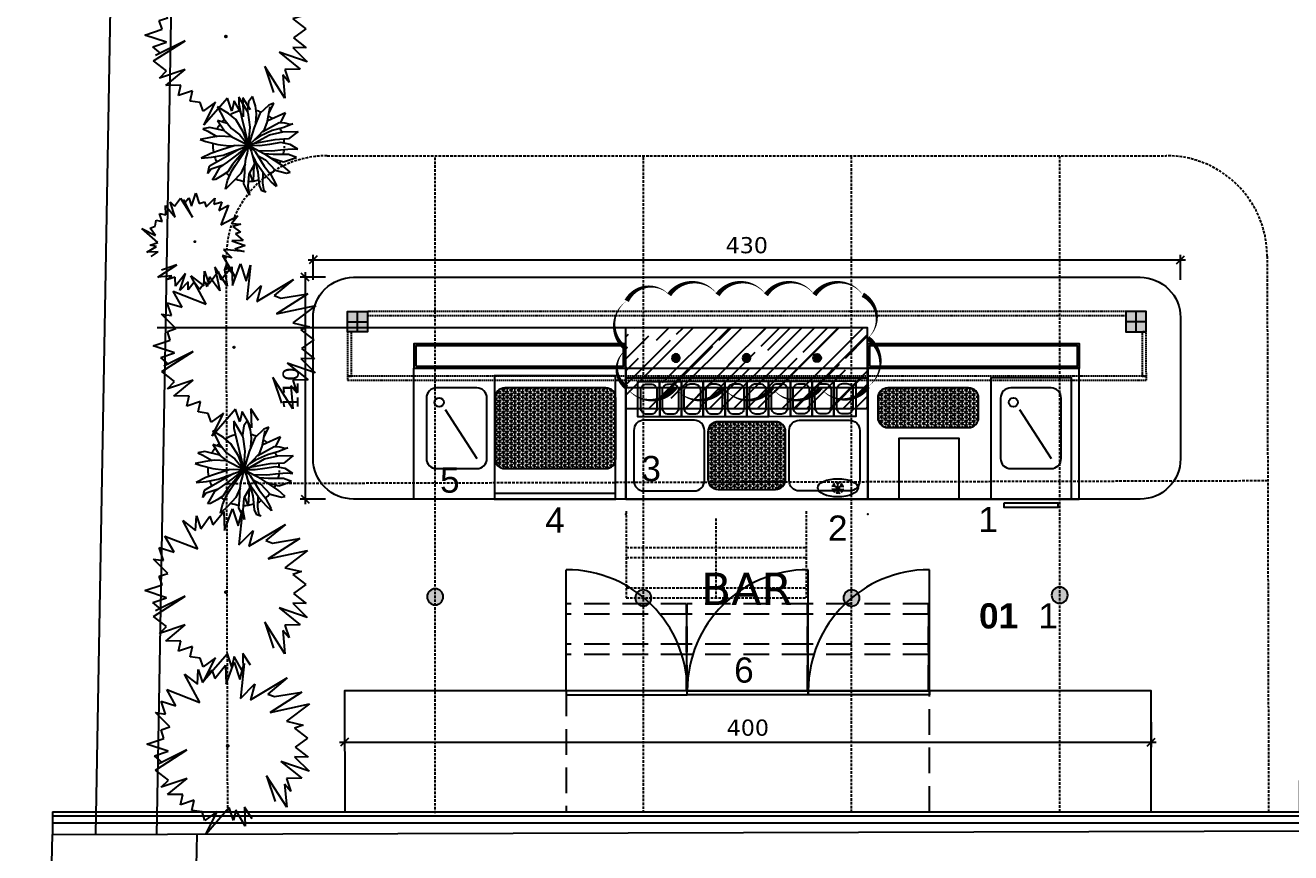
# Model space of a CAD drawing. Header units: millimetres. Extents: x 24870 to 27223, y 1839 to 3696.
# Drawn here: x 24870 to 25497, y 2634 to 3044 of the extents above; entities that cross this region are included whole.
import ezdxf
from ezdxf.enums import TextEntityAlignment as Align

# ---------------------------------------------------------------- set-up
doc = ezdxf.new("R2010")
doc.units = ezdxf.units.MM
doc.linetypes.add('HIDDEN', pattern=[9.525, 6.35, -3.175])
doc.linetypes.add('TRATTEGGIATA', pattern=[19.05, 12.7, -6.35])
for name, color, linetype in [('0-gnl-parapet', 252, 'Continuous'), ('0-gnl-revizyon', 20, 'Continuous'), ('0-gnl-tarama', 252, 'Continuous'), ('0-gnl-ust', 191, 'HIDDEN'), ('0-gnrl-measurement', 252, 'Continuous'), ('0-gnrl-note', 251, 'Continuous'), ('1-btr-ahsap', 33, 'Continuous'), ('1-btr-metal', 141, 'Continuous'), ('1-fin-tarama', 9, 'Continuous'), ('1-gnl-metal', 141, 'Continuous'), ('2-tef-aksesuar', 30, 'Continuous'), ('2-tef-elektrikli', 5, 'Continuous'), ('2-tef-sabit', 251, 'Continuous'), ('200-EquipBorder-2d', 9, 'Continuous'), ('200-EquipDoors-2d', 252, 'Continuous'), ('200-EquipID-2d', 7, 'Continuous'), ('200-EquipInternal-2d', 252, 'Continuous'), ('3-dvr-gazbeton', 5, 'Continuous'), ('6-light-armature', 50, 'Continuous')]:
    doc.layers.add(name, color=color, linetype=linetype)
doc.layers.add('200-InsPoint-3D', color=3, linetype='Continuous', plot=False)
doc.styles.add('Arial', font='arial.ttf')
doc.styles.add('ArialG', font='')
doc.styles.add('geoID', font='verdana.ttf')
doc.styles.add('ROMANS', font='micross.ttf')
doc.styles.get("Standard").update_dxf_attribs({"font": 'arial.ttf'})
doc.styles.get('ArialG').set_extended_font_data('Arial', bold=True)
doc.dimstyles.new('geoid-50', dxfattribs={"dimscale": 0.5, "dimtxt": 16, "dimasz": 8, "dimexe": 5, "dimexo": 5, "dimgap": 6, "dimtad": 1, "dimdsep": 46, "dimtxsty": 'geoID', "dimblk": 'OBLIQUE', "dimblk1": 'OBLIQUE', "dimblk2": 'OBLIQUE', "dimcen": -1, "dimdle": 5, "dimadec": 0, "dimazin": 0, "dimtfac": 1, "dimtofl": 0, "dimtmove": 2, "dimatfit": 3, "dimldrblk": 'DOT', "dimfxl": 20, "dimfxlon": 1, "dimtolj": 1, "dimtzin": 0, "dimarcsym": 0})

# ---------------------------------------------------------------- blocks, each defined once
blk = doc.blocks.new('D')
at = {"layer": '0-gnl-tarama'}
h = blk.add_hatch(color=256, dxfattribs=at)
h.dxf.hatch_style = 1
h.paths.add_polyline_path([(125062.2, 19455.8), (125082.2, 19455.8), (125082.2, 19435.8), (125062.2, 19435.8)])
at = {"layer": '1-btr-metal'}
blk.add_lwpolyline([(125062.2, 19455.8), (125062.2, 19455.8), (125062.2, 19455.8), (125082.2, 19455.8), (125082.2, 19435.8), (125062.2, 19435.8)], close=True, dxfattribs=at)
for points in [[(125072.2, 19455.8), (125072.2, 19435.8)], [(125062.2, 19445.8), (125082.2, 19445.8)]]:
    blk.add_lwpolyline(points, dxfattribs=at)
blk = doc.blocks.new('TREEI')
at = {"color": 63, "true_color": 0xafc95e}
for p, q in [((-0.0546, 0.1041), (-0.0943, 0.1173)), ((-0.0943, 0.1173), (-0.0803, 0.0948)), ((-0.0406, 0.1373), (-0.0511, 0.1417)), ((-0.0511, 0.1417), (-0.0458, 0.1135)), ((-0.0189, 0.1085), (-0.0406, 0.1373)), ((0.0003, 0.1098), (0.0056, 0.1442)), ((0.0056, 0.1442), (0.0085, 0.1517)), ((0.0085, 0.1517), (0.0132, 0.1298)), ((0.0132, 0.1298), (0.0155, 0.0941)), ((0.0488, 0.1173), (0.0266, 0.081)), ((0.036, 0.116), (0.0459, 0.1342)), ((0.0459, 0.1342), (0.0453, 0.1448)), ((0.0453, 0.1448), (0.0523, 0.1342)), ((0.0523, 0.1342), (0.0488, 0.1173)), ((0.0792, 0.0979), (0.0909, 0.1229)), ((0.0909, 0.1229), (0.0839, 0.0841)), ((-0.1001, 0.0879), (-0.113, 0.0998)), ((-0.113, 0.0998), (-0.1025, 0.0735)), ((-0.0774, 0.0735), (-0.1001, 0.0879)), ((-0.0803, 0.0948), (-0.0423, 0.0666)), ((-0.0308, 0.0709), (-0.0546, 0.1041)), ((-0.0458, 0.1135), (-0.026, 0.0572)), ((-0.0143, 0.0653), (-0.0189, 0.1085)), ((-0.0043, 0.0253), (0.0015, 0.0785)), ((0.0015, 0.0785), (0.0003, 0.1098)), ((0.0266, 0.081), (0.0112, 0.0443)), ((0.0155, 0.0941), (0.0144, 0.0603)), ((0.0154, 0.091), (0.036, 0.116)), ((0.0243, 0.0572), (0.0558, 0.0948)), ((0.0558, 0.0948), (0.0488, 0.0666)), ((0.0535, 0.0691), (0.0792, 0.0979)), ((0.0839, 0.0841), (0.0599, 0.0578)), ((-0.1463, 0.0566), (-0.1095, 0.0572)), ((-0.1083, 0.029), (-0.1463, 0.0566)), ((-0.1095, 0.0572), (-0.0744, 0.0334)), ((-0.1025, 0.0735), (-0.0832, 0.0516)), ((-0.0832, 0.0516), (-0.0528, 0.0353)), ((-0.0464, 0.0547), (-0.0774, 0.0735)), ((-0.0129, 0.0289), (-0.0464, 0.0547)), ((-0.0423, 0.0666), (-0.0224, 0.0484)), ((-0.026, 0.0572), (0.0009, -0.0007)), ((-0.0028, 0.0397), (-0.0143, 0.0653)), ((0.005, 0.0197), (0.0202, 0.0553)), ((0.0144, 0.0603), (0.008, 0.0266)), ((0.0202, 0.0553), (0.0535, 0.0691)), ((0.0506, 0.0459), (0.0325, 0.0259)), ((0.043, 0.0376), (0.0716, 0.0528)), ((0.0599, 0.0578), (0.0506, 0.0459)), ((0.0716, 0.0528), (0.1072, 0.0591)), ((0.1178, 0.0459), (0.0891, 0.0297)), ((0.1072, 0.0591), (0.1388, 0.0628)), ((0.1388, 0.0628), (0.1178, 0.0459)), ((-0.1209, 0.0024), (-0.1504, -0.0123)), ((-0.1399, 0.0234), (-0.1474, 0.0278)), ((-0.1474, 0.0278), (-0.1188, 0.0197)), ((-0.1299, 0.0103), (-0.1399, 0.0234)), ((-0.1171, -0.001), (-0.1299, 0.0103)), ((-0.1188, 0.0197), (-0.0849, 0.0065)), ((-0.0703, 0.0115), (-0.1083, 0.029)), ((-0.0849, 0.0065), (-0.0452, -0.0023)), ((-0.0744, 0.0334), (-0.0129, 0.0029)), ((-0.0195, 0.0046), (-0.0703, 0.0115)), ((-0.0528, 0.0353), (-0.0265, 0.0209)), ((-0.0265, 0.0209), (0.0009, -0.0007)), ((0.0009, -0.0007), (-0.0195, 0.0046)), ((0.0009, -0.0007), (-0.0043, 0.0253)), ((0.0009, -0.0007), (0.005, 0.0197)), ((0.0517, 0.0165), (0.0009, -0.0007)), ((0.0179, 0.0159), (0.0009, -0.0007)), ((0.0009, -0.0007), (0.0751, 0.0159)), ((0.0471, 0.0009), (0.0009, -0.0007)), ((0.0325, 0.0259), (0.0179, 0.0159)), ((0.0833, 0.0002), (0.0471, 0.0009)), ((0.0693, 0.0228), (0.0517, 0.0165)), ((0.0891, 0.0297), (0.0693, 0.0228)), ((0.0751, 0.0159), (0.1008, 0.0253)), ((0.1119, -0.0004), (0.0833, 0.0002)), ((0.1008, 0.0253), (0.1213, 0.024)), ((0.137, 0.0103), (0.1119, -0.0004)), ((0.1213, 0.024), (0.1452, 0.0203)), ((0.1528, 0.0165), (0.137, 0.0103)), ((0.1452, 0.0203), (0.1528, 0.0165)), ((-0.1504, -0.0123), (-0.0925, -0.026)), ((-0.0873, -0.0229), (-0.124, -0.0568)), ((-0.0598, -0.0091), (-0.1171, -0.001)), ((-0.0674, -0.011), (-0.0873, -0.0229)), ((-0.0855, -0.0586), (-0.0464, -0.0348)), ((-0.0341, -0.006), (-0.0674, -0.011)), ((-0.0464, -0.0348), (0.0009, -0.0007)), ((-0.0452, -0.0023), (-0.024, -0.0046)), ((0.0009, -0.0007), (-0.037, -0.0436)), ((-0.0353, -0.0842), (0.0009, -0.0007)), ((0.0009, -0.0007), (-0.0341, -0.006)), ((0.0009, -0.0007), (-0.0119, -0.0448)), ((0.0027, -0.0436), (0.0009, -0.0007)), ((0.0009, -0.0007), (0.0272, -0.0548)), ((0.0255, -0.021), (0.0009, -0.0007)), ((0.0815, -0.0248), (0.0009, -0.0007)), ((0.05, -0.0367), (0.0255, -0.021)), ((0.1032, -0.0191), (0.0315, -0.0098)), ((0.0333, -0.026), (0.0786, -0.0417)), ((0.0745, -0.0611), (0.05, -0.0367)), ((0.1137, -0.0411), (0.0815, -0.0248)), ((0.0997, -0.0001), (0.1364, -0.0129)), ((0.1347, -0.0235), (0.1032, -0.0191)), ((0.1528, -0.0085), (0.1347, -0.0235)), ((0.1364, -0.0129), (0.1528, -0.0085)), ((-0.1083, -0.0423), (-0.1399, -0.058)), ((-0.1399, -0.058), (-0.1235, -0.063)), ((-0.1235, -0.063), (-0.0855, -0.0586)), ((-0.0774, -0.0642), (-0.0902, -0.0855)), ((-0.0578, -0.0417), (-0.0774, -0.0642)), ((-0.037, -0.0436), (-0.0592, -0.0824)), ((-0.0119, -0.0448), (-0.016, -0.088)), ((0.0114, -0.0742), (0.0027, -0.0436)), ((0.0126, -0.1124), (0.0114, -0.0742)), ((0.033, -0.0811), (0.026, -0.0536)), ((0.0272, -0.0548), (0.0547, -0.078)), ((0.0979, -0.0899), (0.0745, -0.0611)), ((0.0786, -0.0417), (0.1078, -0.0517)), ((0.1078, -0.0517), (0.1411, -0.058)), ((0.1411, -0.058), (0.1137, -0.0411)), ((-0.0902, -0.0855), (-0.0996, -0.1137)), ((-0.0996, -0.1137), (-0.0803, -0.108)), ((-0.0803, -0.108), (-0.0604, -0.088)), ((-0.0592, -0.0824), (-0.0651, -0.1381)), ((-0.0522, -0.1212), (-0.0353, -0.0842)), ((-0.016, -0.088), (-0.009, -0.1168)), ((0.005, -0.1531), (0.0126, -0.1124)), ((0.0126, -0.0949), (0.0301, -0.1199)), ((0.0301, -0.1199), (0.0325, -0.0811)), ((0.0325, -0.0811), (0.0628, -0.1174)), ((0.0547, -0.078), (0.0792, -0.0911)), ((0.0745, -0.1118), (0.0617, -0.0817)), ((0.0821, -0.1274), (0.0745, -0.1118)), ((0.0792, -0.0911), (0.1084, -0.1062)), ((0.1084, -0.1062), (0.0979, -0.0899)), ((-0.0651, -0.1381), (-0.0522, -0.1212)), ((-0.009, -0.1168), (0.005, -0.1531)), ((0.0628, -0.1174), (0.0821, -0.1274))]:
    blk.add_line(p, q, dxfattribs=at)
for start, end in [(128.5172, 136.7777), (112.5698, 117.2676), (90.2669, 100.3176), (75.8744, 82.8333), (52.0008, 69.3621), (146.4111, 153.1838), (139.0957, 141.7689), (31.5426, 45.4516), (165.0446, 171.5762), (13.4218, 20.6016), (191.5019, 199.4338), (340.9505, 349.9228), (358.2776, 0.2322), (212.2939, 220.8052), (319.0773, 333.9888), (246.3853, 263.9953), (276.0879, 281.1845), (285.8654, 295.508), (305.7774, 308.9587)]:
    blk.add_arc((0.0009, -0.0007), 0.11, start, end, dxfattribs=at)
blk = doc.blocks.new('B2')
at = {"color": 63, "true_color": 0xafc95e}
for p, q in [((501776.2, 4057607.8), (501781.2, 4057623.8)), ((501781.2, 4057623.8), (501791.2, 4057597.8)), ((501791.2, 4057627.8), (501796.2, 4057617.8)), ((501791.2, 4057597.8), (501791.2, 4057627.8)), ((501796.2, 4057617.8), (501811.2, 4057627.8)), ((501811.2, 4057627.8), (501821.2, 4057587.8)), ((501821.2, 4057587.8), (501816.2, 4057623.8)), ((501816.2, 4057617.8), (501826.2, 4057623.8)), ((501826.2, 4057607.8), (501841.2, 4057627.8)), ((501826.2, 4057623.8), (501826.2, 4057607.8)), ((501841.2, 4057627.8), (501841.2, 4057607.8)), ((501766.2, 4057613.8), (501776.2, 4057607.8)), ((501766.2, 4057597.8), (501766.2, 4057613.8)), ((501841.2, 4057607.8), (501851.2, 4057607.8)), ((501851.2, 4057597.8), (501871.2, 4057607.8)), ((501851.2, 4057607.8), (501851.2, 4057597.8)), ((501871.2, 4057607.8), (501866.2, 4057597.8)), ((501726.2, 4057597.8), (501746.2, 4057577.8)), ((501746.2, 4057563.8), (501726.2, 4057597.8)), ((501741.2, 4057593.8), (501751.2, 4057593.8)), ((501746.2, 4057577.8), (501741.2, 4057593.8)), ((501751.2, 4057593.8), (501756.2, 4057603.8)), ((501756.2, 4057603.8), (501766.2, 4057597.8)), ((501866.2, 4057597.8), (501881.2, 4057597.8)), ((501881.2, 4057597.8), (501871.2, 4057583.8)), ((501891.2, 4057587.8), (501866.2, 4057557.8)), ((501871.2, 4057583.8), (501891.2, 4057587.8)), ((501721.2, 4057553.8), (501741.2, 4057557.8)), ((501741.2, 4057547.8), (501721.2, 4057553.8)), ((501731.2, 4057563.8), (501746.2, 4057563.8)), ((501741.2, 4057557.8), (501731.2, 4057563.8)), ((501866.2, 4057557.8), (501901.2, 4057563.8)), ((501901.2, 4057563.8), (501886.2, 4057553.8)), ((501886.2, 4057553.8), (501901.2, 4057547.8)), ((501726.2, 4057543.8), (501741.2, 4057547.8)), ((501886.2, 4057547.8), (501896.2, 4057533.8)), ((501901.2, 4057547.8), (501886.2, 4057547.8)), ((501876.2, 4057523.8), (501896.2, 4057507.8)), ((501896.2, 4057517.8), (501876.2, 4057523.8)), ((501886.2, 4057533.8), (501896.2, 4057517.8)), ((501896.2, 4057533.8), (501886.2, 4057533.8)), ((501726.2, 4057503.8), (501766.2, 4057513.8)), ((501766.2, 4057513.8), (501736.2, 4057513.8)), ((501856.2, 4057513.8), (501866.2, 4057493.8)), ((501891.2, 4057497.8), (501856.2, 4057513.8)), ((501751.2, 4057497.8), (501726.2, 4057503.8)), ((501741.2, 4057493.8), (501751.2, 4057497.8)), ((501851.2, 4057503.8), (501861.2, 4057457.8)), ((501866.2, 4057493.8), (501851.2, 4057503.8)), ((501876.2, 4057507.8), (501891.2, 4057497.8)), ((501896.2, 4057507.8), (501876.2, 4057507.8)), ((501756.2, 4057493.8), (501741.2, 4057493.8)), ((501751.2, 4057477.8), (501756.2, 4057493.8)), ((501776.2, 4057493.8), (501751.2, 4057477.8)), ((501756.2, 4057467.8), (501776.2, 4057493.8)), ((501831.2, 4057487.8), (501826.2, 4057443.8)), ((501841.2, 4057447.8), (501831.2, 4057487.8)), ((501851.2, 4057483.8), (501846.2, 4057477.8)), ((501861.2, 4057457.8), (501851.2, 4057483.8)), ((501776.2, 4057477.8), (501756.2, 4057467.8)), ((501771.2, 4057463.8), (501776.2, 4057477.8)), ((501786.2, 4057473.8), (501771.2, 4057463.8)), ((501791.2, 4057457.8), (501786.2, 4057473.8)), ((501806.2, 4057467.8), (501791.2, 4057457.8)), ((501816.2, 4057473.8), (501806.2, 4057457.8)), ((501806.2, 4057457.8), (501806.2, 4057467.8)), ((501826.2, 4057443.8), (501816.2, 4057473.8)), ((501846.2, 4057477.8), (501841.2, 4057447.8))]:
    blk.add_line(p, q, dxfattribs=at)
blk.add_circle((501811.2, 4057543.8), 1, dxfattribs=at)
blk = doc.blocks.new('_Oblique')
at = {"color": 0, "linetype": 'ByBlock', "lineweight": -2}
blk.add_line((-0.5, -0.5), (0.5, 0.5), dxfattribs=at)
blk = doc.blocks.new('*D32')
at = {"layer": '0-gnrl-measurement', "color": 0, "lineweight": -2, "transparency": 16777216}
for p, q in [((25012.5, 2917.68), (25012.5, 2930.18)), ((25442.5, 2917.68), (25442.5, 2930.18)), ((25010, 2927.68), (25445, 2927.68))]:
    blk.add_line(p, q, dxfattribs=at)
at = {"layer": 'Defpoints', "color": 0, "transparency": 16777216}
for p in [(25442.5, 2927.68), (25012.5, 2857.05), (25442.5, 2857.05)]:
    blk.add_point(p, dxfattribs=at)
at = {"layer": '0-gnrl-measurement', "color": 0, "lineweight": -2, "transparency": 16777216, "xscale": 4, "yscale": 4, "zscale": 4, "rotation": 180}
blk.add_blockref('_Oblique', (25012.5, 2927.68), dxfattribs=at)
at = {"layer": '0-gnrl-measurement', "color": 0, "lineweight": -2, "transparency": 16777216, "xscale": 4, "yscale": 4, "zscale": 4}
blk.add_blockref('_Oblique', (25442.5, 2927.68), dxfattribs=at)
at = {"layer": '0-gnrl-measurement', "color": 0, "transparency": 16777216, "insert": (25227.5, 2934.84), "char_height": 8, "attachment_point": 5, "style": 'geoID'}
blk.add_mtext('\\A1;430', dxfattribs=at)
blk = doc.blocks.new('_Dot')
at = {"color": 0, "linetype": 'ByBlock', "lineweight": -2}
blk.add_line((-0.5, 0), (-1, 0), dxfattribs=at)
at = {"color": 0, "linetype": 'ByBlock', "const_width": 0.5}
blk.add_lwpolyline([(-0.25, 0, 1), (0.25, 0, 1)], format="xyb", close=True, dxfattribs=at)
blk = doc.blocks.new('*D33')
at = {"layer": '0-gnrl-measurement', "color": 0, "lineweight": -2, "transparency": 16777216}
for p, q in [((25018.58, 2918.99), (25006.08, 2918.99)), ((25008.58, 2921.49), (25008.58, 2806.49)), ((25018.58, 2808.99), (25006.08, 2808.99))]:
    blk.add_line(p, q, dxfattribs=at)
at = {"layer": 'Defpoints', "color": 0, "transparency": 16777216}
for p in [(25227.5, 2918.99), (25008.58, 2808.99), (25227.5, 2808.99)]:
    blk.add_point(p, dxfattribs=at)
at = {"layer": '0-gnrl-measurement', "color": 0, "lineweight": -2, "transparency": 16777216, "xscale": 4, "yscale": 4, "zscale": 4}
for p, rotation in [((25008.58, 2918.99), 90), ((25008.58, 2808.99), 270)]:
    blk.add_blockref('_Oblique', p, dxfattribs=dict(at, rotation=rotation))
at = {"layer": '0-gnrl-measurement', "color": 0, "transparency": 16777216, "insert": (25001.41, 2863.99), "char_height": 8, "attachment_point": 5, "rotation": 90, "style": 'geoID'}
blk.add_mtext('\\A1;110', dxfattribs=at)
blk = doc.blocks.new('NUC1DP')
at = {"layer": '200-EquipBorder-2d'}
blk.add_lwpolyline([(600, 0), (600, 0), (0, 0), (0, 0), (0, 0), (0, -612), (600, -612), (600, 0)], close=True, dxfattribs=at)
at = {"layer": '200-EquipInternal-2d'}
blk.add_line((0, -582), (600, -582), dxfattribs=at)
at = {"layer": '200-InsPoint-3D'}
for p in [(0, 0), (600, 0), (0, -612), (600, -612)]:
    blk.add_point(p, dxfattribs=at)
blk.add_attdef('DISTANG', (0, 0), '', height=1, dxfattribs=at)
blk = doc.blocks.new('MSC-EQUIP-MARKER')
at = {"style": 'Arial'}
blk.add_attdef('POS', text='', height=2.5, dxfattribs=at).set_placement((0, 0, -1), align=Align.MIDDLE)
at = {"style": 'ROMANS', "flags": 1}
blk.add_attdef('ZONA', text='', height=2.5, dxfattribs=at).set_placement((0, -4.91, -2), align=Align.CENTER)
at = {"color": 250, "style": 'ROMANS', "flags": 1}
for tag, p in [('EQUIPMENTDATA', (0.19, -7.88)), ('SHORTDESCR', (0.19, -10.31)), ('LONGDESCR', (-0.12, -12.72)), ('EQUIPMENTCONN', (0.19, -15.17)), ('EQUIPMENTFEATURES', (0.19, -17.6)), ('EQUIPMENTCHILDS', (0.19, -20.03))]:
    blk.add_attdef(tag, text='', height=1.5, dxfattribs=at).set_placement(p, align=Align.CENTER)
blk = doc.blocks.new('A$C39990DED')
h = blk.add_hatch()
h.set_pattern_fill('HEX', color=256, scale=0.2)
h.set_pattern_definition([(0, (-23253.5641, -5178.7632), (0, 1.099852263), [0.635, -1.27]), (120, (-23253.5641, -5178.7632), (-0.9525, -0.54992613), [0.635, -1.27]), (60, (-23252.9291, -5178.7632), (-0.9525, 0.54992613), [0.635, -1.27])])
h.paths.add_polyline_path([(40.76, 33.38), (40.76, 9.84, 0.414214), (45.76, 4.84), (74.23, 4.84, 0.414214), (79.23, 9.84), (79.23, 33.38, 0.414214), (74.23, 38.38), (45.76, 38.38, 0.414214)])
for points in [[(0, 0), (120, 0), (120, 60), (0, 60)], [(16.8, 58.36), (16.84, 40.76), (6.04, 40.74), (6, 58.34)], [(27.6, 58.39), (27.64, 40.79), (16.84, 40.76), (16.8, 58.36)], [(38.4, 58.41), (38.44, 40.81), (27.64, 40.79), (27.6, 58.39)], [(49.2, 58.43), (49.24, 40.83), (38.44, 40.81), (38.4, 58.41)], [(60, 58.45), (60.04, 40.85), (49.24, 40.83), (49.2, 58.43)], [(70.8, 58.48), (70.84, 40.88), (60.04, 40.85), (60, 58.45)], [(81.6, 58.5), (81.64, 40.9), (70.84, 40.88), (70.8, 58.48)], [(92.4, 58.52), (92.44, 40.92), (81.64, 40.9), (81.6, 58.5)], [(103.2, 58.54), (103.24, 40.94), (92.44, 40.92), (92.4, 58.52)], [(114, 58.57), (114.04, 40.97), (103.24, 40.94), (103.2, 58.54)]]:
    blk.add_lwpolyline(points, close=True)
for points in [[(15.41, 54.06), (15.43, 45.06, -0.414214), (12.43, 42.05), (10.43, 42.05, -0.414214), (7.43, 45.04), (7.41, 54.04, -0.414214), (10.4, 57.05), (12.4, 57.05, -0.414214)], [(26.21, 54.08), (26.23, 45.08, -0.414214), (23.23, 42.08), (21.23, 42.07, -0.414214), (18.23, 45.07), (18.21, 54.07, -0.414214), (21.2, 57.07), (23.2, 57.08, -0.414214)], [(37.01, 54.11), (37.03, 45.11, -0.414214), (34.03, 42.1), (32.03, 42.09, -0.414214), (29.03, 45.09), (29.01, 54.09, -0.414214), (32, 57.09), (34, 57.1, -0.414214)], [(47.81, 54.13), (47.83, 45.13, -0.414214), (44.83, 42.12), (42.83, 42.12, -0.414214), (39.83, 45.11), (39.81, 54.11, -0.414214), (42.8, 57.12), (44.8, 57.12, -0.414214)], [(58.61, 54.15), (58.63, 45.15, -0.414214), (55.63, 42.14), (53.63, 42.14, -0.414214), (50.63, 45.13), (50.61, 54.13, -0.414214), (53.6, 57.14), (55.6, 57.14, -0.414214)], [(69.41, 54.17), (69.43, 45.17, -0.414214), (66.43, 42.17), (64.43, 42.16, -0.414214), (61.43, 45.16), (61.41, 54.16, -0.414214), (64.4, 57.16), (66.4, 57.17, -0.414214)], [(80.21, 54.2), (80.23, 45.2, -0.414214), (77.23, 42.19), (75.23, 42.19, -0.414214), (72.23, 45.18), (72.21, 54.18, -0.414214), (75.2, 57.19), (77.2, 57.19, -0.414214)], [(91.01, 54.22), (91.03, 45.22, -0.414214), (88.03, 42.21), (86.03, 42.21, -0.414214), (83.03, 45.2), (83.01, 54.2, -0.414214), (86, 57.21), (88, 57.21, -0.414214)], [(101.81, 54.24), (101.83, 45.24, -0.414214), (98.83, 42.24), (96.83, 42.23, -0.414214), (93.83, 45.22), (93.81, 54.22, -0.414214), (96.8, 57.23), (98.8, 57.24, -0.414214)], [(112.61, 54.26), (112.63, 45.26, -0.414214), (109.63, 42.26), (107.63, 42.25, -0.414214), (104.63, 45.25), (104.61, 54.25, -0.414214), (107.6, 57.25), (109.6, 57.26, -0.414214)], [(9, 4.08), (34, 4.08, 0.414214), (39, 9.08), (39, 34.08, 0.414214), (34, 39.08), (9, 39.08, 0.414214), (4, 34.08), (4, 9.08, 0.414214)], [(40.76, 33.38), (40.76, 9.84, 0.414214), (45.76, 4.84), (74.23, 4.84, 0.414214), (79.23, 9.84), (79.23, 33.38, 0.414214), (74.23, 38.38), (45.76, 38.38, 0.414214)], [(111, 4.08), (86, 4.08, -0.414214), (81, 9.08), (81, 34.08, -0.414214), (86, 39.08), (111, 39.08, -0.414214), (116, 34.08), (116, 9.08, -0.414214)]]:
    blk.add_lwpolyline(points, format="xyb", close=True)
blk = doc.blocks.new('E7BAPL00RH')
at = {"layer": '200-EquipDoors-2d', "linetype": 'TRATTEGGIATA', "extrusion": (-1, 0, 0)}
blk.add_line((2, -715), (2, -1145), dxfattribs=at)
at = {"layer": '200-EquipDoors-2d', "linetype": 'TRATTEGGIATA'}
for p, q in [((448, -1145), (448, -751.6)), ((2, -895), (894, -895)), ((2, -945), (894, -945)), ((2, -1095), (894, -1095)), ((2, -1145), (894, -1145))]:
    blk.add_line(p, q, dxfattribs=at)
at = {"layer": '200-EquipDoors-2d', "linetype": 'TRATTEGGIATA', "extrusion": (1, 0, 0)}
blk.add_line((894, -715), (894, -1145), dxfattribs=at)
at = {"layer": '200-EquipInternal-2d'}
for p, q in [((1036.4, -590.3), (1022.2, -593.1)), ((1036.4, -607.8), (1022.2, -605)), ((1025.6, -614), (1077.6, -584)), ((1025.6, -584), (1077.6, -614)), ((1036.4, -590.3), (1031.7, -576.5)), ((1036.4, -607.8), (1031.7, -621.5)), ((1051.6, -581.5), (1042, -570.6)), ((1051.6, -616.5), (1042, -627.5)), ((1051.6, -629), (1051.6, -569)), ((1051.6, -581.5), (1061.1, -570.6)), ((1051.6, -616.5), (1061.1, -627.5)), ((1066.7, -590.3), (1071.4, -576.5)), ((1066.7, -590.3), (1081, -593.1)), ((1066.7, -607.8), (1081, -605)), ((1066.7, -607.8), (1071.4, -621.5))]:
    blk.add_line(p, q, dxfattribs=at)
blk.add_lwpolyline([(0, -102), (1200, -102), (1200, -655), (0, -655)], close=True, dxfattribs=at)
blk.add_ellipse((1051.6, -599), major_axis=(-100, 0), ratio=0.45, dxfattribs=at)
at = {"layer": '200-InsPoint-3D'}
for p in [(0, 0), (1200, 0), (0, -730), (1200, -730)]:
    blk.add_point(p, dxfattribs=at)
blk = doc.blocks.new('zone_id')
at = {"layer": '200-EquipID-2d', "color": 2, "style": 'ArialG'}
blk.add_attdef('ZONA', text='', height=2.5, dxfattribs=at).set_placement((0, 0), align=Align.RIGHT)
at = {"layer": '200-EquipID-2d', "color": 2, "style": 'Arial', "flags": 1}
blk.add_attdef('DESCRIZIONE', (1.95, 0), '', height=2.5, dxfattribs=at)
blk = doc.blocks.new('bar3')
h = blk.add_hatch()
h.set_pattern_fill('HEX', color=256, scale=0.2)
h.set_pattern_definition([(0, (-25244.5258, -499.7736), (0, 1.099852263), [0.635, -1.27]), (120, (-25244.5258, -499.7736), (-0.9525, -0.54992613), [0.635, -1.27]), (60, (-25243.8908, -499.7736), (-0.9525, 0.54992613), [0.635, -1.27])])
h.paths.add_polyline_path([(-1974.19, 4719.55, 0.414214), (-1979.19, 4714.55), (-1979.19, 4684.55, 0.414214), (-1974.19, 4679.55), (-1924.19, 4679.55, 0.414214), (-1919.19, 4684.55), (-1919.19, 4714.55, 0.414214), (-1924.19, 4719.55)])
h = blk.add_hatch()
h.set_pattern_fill('HEX', color=256, scale=0.2)
h.set_pattern_definition([(0, (-25064.6709, -497.5975), (0, 1.099852263), [0.635, -1.27]), (120, (-25064.6709, -497.5975), (-0.9525, -0.54992613), [0.635, -1.27]), (60, (-25064.0359, -497.5975), (-0.9525, 0.54992613), [0.635, -1.27])])
h.paths.add_polyline_path([(-1744.33, 4699.92, 0.414214), (-1739.33, 4704.92), (-1739.33, 4714.55, 0.414214), (-1744.33, 4719.55), (-1784.33, 4719.55, 0.414214), (-1789.33, 4714.55), (-1789.33, 4704.92, 0.414214), (-1784.33, 4699.92)])
at = {"layer": '1-fin-tarama'}
h = blk.add_hatch(dxfattribs=at)
h.set_pattern_fill('AR-RROOF', color=256, scale=0.5, angle=45, style=0)
h.paths.add_polyline_path([(-1794.4, 4709.44), (-1794.4, 4749.44), (-1914.4, 4749.44), (-1914.4, 4709.44)])
for p, q in [((-2019.34, 4664.44), (-2019.34, 4729.44)), ((-2019.34, 4729.44), (-1689.46, 4729.44)), ((-1689.46, 4664.44), (-1689.46, 4729.44)), ((-2003.8, 4708.85), (-1988.1, 4684.55)), ((-1719.13, 4708.85), (-1703.43, 4684.55)), ((-1943.77, 4569.44), (-1943.77, 4629.44)), ((-1823.77, 4569.44), (-1823.77, 4629.44)), ((-1763.77, 4569.44), (-1763.77, 4629.44))]:
    blk.add_line(p, q)
for points in [[(-2019.4, 4729.44), (-1914.4, 4729.44), (-1914.4, 4741.44), (-2019.4, 4741.44)], [(-2018.4, 4730.44), (-1915.4, 4730.44), (-1915.4, 4740.44), (-2018.4, 4740.44)], [(-1794.4, 4729.44), (-1689.4, 4729.44), (-1689.4, 4741.44), (-1794.4, 4741.44)], [(-1793.4, 4730.44), (-1690.4, 4730.44), (-1690.4, 4740.44), (-1793.4, 4740.44)], [(-2019.34, 4729.44), (-1914.28, 4729.44), (-1914.28, 4664.44), (-2019.34, 4664.44)], [(-1794.28, 4664.44), (-1689.46, 4664.44), (-1689.46, 4729.44), (-1794.28, 4729.44)], [(-1733.35, 4664.51), (-1693.35, 4664.51), (-1693.35, 4724.51), (-1733.35, 4724.51)], [(-1778.92, 4664.44), (-1748.92, 4664.44), (-1748.92, 4694.44), (-1778.92, 4694.44)], [(-1726.6, 4662.51), (-1700.09, 4662.51), (-1700.09, 4660.33), (-1726.6, 4660.33)], [(-1943.77, 4567.44), (-1883.77, 4567.44), (-1883.77, 4569.44), (-1943.77, 4569.44)], [(-1823.77, 4567.44), (-1883.77, 4567.44), (-1883.77, 4569.44), (-1823.77, 4569.44)], [(-1763.77, 4567.44), (-1823.77, 4567.44), (-1823.77, 4569.44), (-1763.77, 4569.44)]]:
    blk.add_lwpolyline(points, close=True)
for points in [[(-2008.1, 4679.55), (-1988.1, 4679.55, 0.414214), (-1983.1, 4684.55), (-1983.1, 4714.55, 0.414214), (-1988.1, 4719.55), (-2008.1, 4719.55, 0.414214), (-2013.1, 4714.55), (-2013.1, 4684.55, 0.414214)], [(-1979.19, 4714.55), (-1979.19, 4684.55, 0.414214), (-1974.19, 4679.55), (-1924.19, 4679.55, 0.414214), (-1919.19, 4684.55), (-1919.19, 4714.55, 0.414214), (-1924.19, 4719.55), (-1974.19, 4719.55, 0.414214)], [(-1789.33, 4714.55), (-1789.33, 4704.92, 0.414214), (-1784.33, 4699.92), (-1744.33, 4699.92, 0.414214), (-1739.33, 4704.92), (-1739.33, 4714.55, 0.414214), (-1744.33, 4719.55), (-1784.33, 4719.55, 0.414214)], [(-1723.43, 4679.55), (-1703.43, 4679.55, 0.414214), (-1698.43, 4684.55), (-1698.43, 4714.55, 0.414214), (-1703.43, 4719.55), (-1723.43, 4719.55, 0.414214), (-1728.43, 4714.55), (-1728.43, 4684.55, 0.414214)]]:
    blk.add_lwpolyline(points, format="xyb", close=True)
for centre in [(-2006.8, 4712.41), (-1722.13, 4712.41)]:
    blk.add_circle(centre, 2.29)
for centre, start, end in [((-1943.77, 4569.44), 0, 90), ((-1823.77, 4569.44), 90, 180), ((-1763.77, 4569.44), 90, 180)]:
    blk.add_arc(centre, 60, start, end)
at = {"layer": '2-tef-sabit', "color": 1}
blk.add_lwpolyline([(-1914.4, 4709.44), (-1794.4, 4709.44), (-1794.4, 4749.44), (-1914.4, 4749.44)], close=True, dxfattribs=at)
blk.add_lwpolyline([(-1914.4, 4709.44), (-1794.4, 4709.44), (-1794.4, 4749.44), (-1914.4, 4749.44)], close=True, dxfattribs=at)
at = {"layer": '200-EquipDoors-2d', "linetype": 'TRATTEGGIATA', "extrusion": (-1, 1.22465e-16, 0)}
for p, q in [((-1943.77, 4569.44), (-1943.77, 4612.44)), ((-1883.77, 4569.44), (-1883.77, 4612.44)), ((-1823.77, 4569.44), (-1823.77, 4612.44))]:
    blk.add_line(p, q, dxfattribs=at)
at = {"layer": '200-EquipDoors-2d', "linetype": 'TRATTEGGIATA'}
for p, q in [((-1884.17, 4612.44), (-1943.77, 4612.44)), ((-1884.17, 4612.44), (-1884.17, 4573.1)), ((-1824.17, 4612.44), (-1883.77, 4612.44)), ((-1824.17, 4612.44), (-1824.17, 4573.1)), ((-1764.17, 4612.44), (-1823.77, 4612.44)), ((-1764.17, 4612.44), (-1764.17, 4573.1)), ((-1884.17, 4607.44), (-1943.77, 4607.44)), ((-1824.17, 4607.44), (-1883.77, 4607.44)), ((-1764.17, 4607.44), (-1823.77, 4607.44)), ((-1884.17, 4592.44), (-1943.77, 4592.44)), ((-1824.17, 4592.44), (-1883.77, 4592.44)), ((-1764.17, 4592.44), (-1823.77, 4592.44)), ((-1884.17, 4587.44), (-1943.77, 4587.44)), ((-1824.17, 4587.44), (-1883.77, 4587.44)), ((-1764.17, 4587.44), (-1823.77, 4587.44))]:
    blk.add_line(p, q, dxfattribs=at)
at = {"layer": '200-EquipDoors-2d', "linetype": 'TRATTEGGIATA', "extrusion": (1, -1.22465e-16, 0)}
for p, q in [((-1884.17, 4569.44), (-1884.17, 4612.44)), ((-1824.17, 4569.44), (-1824.17, 4612.44)), ((-1764.17, 4569.44), (-1764.17, 4612.44))]:
    blk.add_line(p, q, dxfattribs=at)
at = {"layer": '200-EquipDoors-2d', "linetype": 'TRATTEGGIATA'}
blk.add_lwpolyline([(-1943.77, 4509.44), (-1763.77, 4509.44), (-1763.77, 4569.44), (-1943.77, 4569.44)], close=True, dxfattribs=at)
at = {"layer": '200-InsPoint-3D'}
for p in [(-1883.97, 4570.94), (-1823.97, 4570.94), (-1763.97, 4570.94)]:
    blk.add_point(p, dxfattribs=at)
at = {"xscale": 0.1, "yscale": 0.1, "zscale": 0.1}
blk.add_blockref('NUC1DP', (-1979.34, 4725.64), dxfattribs=at).add_auto_attribs({'DISTANG': '852.9436456403798^I5.067100895366714'})
blk.add_blockref('E7BAPL00RH', (-1914.28, 4729.94), dxfattribs=at)
blk.add_blockref('A$C39990DED', (-1914.28, 4664.44))
at = {"layer": '200-EquipID-2d'}
ref = blk.add_blockref('MSC-EQUIP-MARKER', (-2001.5, 4673.8), dxfattribs=dict(at, xscale=5, yscale=5, zscale=5))
ref.add_attrib('POS', '5', dxfattribs={"layer": '0', "color": 7, "height": 12.5, "style": 'Arial'}).set_placement((-2001.5, 4673.8, -5), align=Align.MIDDLE)
ref = blk.add_blockref('MSC-EQUIP-MARKER', (-1901.69, 4679.59), dxfattribs=dict(at, xscale=5, yscale=5, zscale=5))
ref.add_attrib('POS', '3', dxfattribs={"layer": '0', "color": 7, "height": 12.5, "style": 'Arial'}).set_placement((-1901.69, 4679.59, -5), align=Align.MIDDLE)
ref = blk.add_blockref('MSC-EQUIP-MARKER', (-1949.34, 4654.09), dxfattribs=dict(at, xscale=5, yscale=5, zscale=5))
ref.add_attrib('POS', '4', dxfattribs={"layer": '0', "color": 7, "height": 12.5, "style": 'Arial'}).set_placement((-1949.34, 4654.09, -5), align=Align.MIDDLE)
ref = blk.add_blockref('MSC-EQUIP-MARKER', (-1809.19, 4650.15), dxfattribs=dict(at, xscale=5, yscale=5, zscale=5))
ref.add_attrib('POS', '2', dxfattribs={"layer": '0', "color": 7, "height": 12.5, "style": 'Arial'}).set_placement((-1809.19, 4650.15, -5), align=Align.MIDDLE)
ref = blk.add_blockref('MSC-EQUIP-MARKER', (-1734.58, 4654.31), dxfattribs=dict(at, xscale=5, yscale=5, zscale=5))
ref.add_attrib('POS', '1', dxfattribs={"layer": '0', "color": 7, "height": 12.5, "style": 'Arial'}).set_placement((-1734.58, 4654.31, -5), align=Align.MIDDLE)
at = {"layer": '200-EquipID-2d', "xscale": 5, "yscale": 5, "zscale": 5}
blk.add_blockref('zone_id', (-1719.72, 4600.28), dxfattribs=at).add_auto_attribs({'ZONA': '01'})
at = {"layer": '200-EquipID-2d'}
ref = blk.add_blockref('MSC-EQUIP-MARKER', (-1855.69, 4579.68), dxfattribs=dict(at, xscale=5, yscale=5, zscale=5))
ref.add_attrib('POS', '6', dxfattribs={"layer": '0', "color": 7, "height": 12.5, "style": 'Arial'}).set_placement((-1855.69, 4579.68, -5), align=Align.MIDDLE)
at = {"layer": '200-EquipID-2d', "color": 51, "insert": (-1709.72, 4612.78), "char_height": 12.5, "attachment_point": 1, "style": 'ROMANS'}
blk.add_mtext_dynamic_manual_height_columns('1', width=12.5, gutter_width=62.5, heights=[0], dxfattribs=at)
blk = doc.blocks.new('SPOT')
h = blk.add_hatch(color=256)
h.dxf.hatch_style = 1
edge = h.paths.add_edge_path()
edge.add_arc((663, 1613.33), 2, 0, 360)
blk.add_circle((663, 1613.33), 2)
blk = doc.blocks.new('*D34')
at = {"layer": '0-gnrl-measurement', "color": 0, "lineweight": -2, "transparency": 16777216}
for p, q in [((25028.03, 2698.44), (25028.03, 2685.94)), ((25428.03, 2698.44), (25428.03, 2685.94)), ((25025.53, 2688.44), (25430.53, 2688.44))]:
    blk.add_line(p, q, dxfattribs=at)
at = {"layer": 'Defpoints', "color": 0, "transparency": 16777216}
for p in [(25028.03, 2713.99), (25428.03, 2713.99), (25428.03, 2688.44)]:
    blk.add_point(p, dxfattribs=at)
at = {"layer": '0-gnrl-measurement', "color": 0, "lineweight": -2, "transparency": 16777216, "xscale": 4, "yscale": 4, "zscale": 4, "rotation": 180}
blk.add_blockref('_Oblique', (25028.03, 2688.44), dxfattribs=at)
at = {"layer": '0-gnrl-measurement', "color": 0, "lineweight": -2, "transparency": 16777216, "xscale": 4, "yscale": 4, "zscale": 4}
blk.add_blockref('_Oblique', (25428.03, 2688.44), dxfattribs=at)
at = {"layer": '0-gnrl-measurement', "color": 0, "transparency": 16777216, "insert": (25228.03, 2695.6), "char_height": 8, "attachment_point": 5, "style": 'geoID'}
blk.add_mtext('\\A1;400', dxfattribs=at)

msp = doc.modelspace()

# ---------------------------------------------------------------- linework, layer by layer
at = {"layer": '0-gnl-parapet'}
for points in [[(24904.831, 2642.853), (24918.613, 3424.382), (26380.507, 3424.382), (26382.242, 3392.315), (27188.702, 3408.273)], [(27177.853, 2698.416), (27159.517, 3377.69), (26353.853, 3361.748), (26352.087, 3394.382), (24948.089, 3394.382), (24934.826, 2642.324)], [(24869.812, 2056.165), (24883.25, 2642.6)]]:
    msp.add_lwpolyline(points, dxfattribs=at)
at = {"layer": '0-gnl-revizyon'}
msp.add_lwpolyline([(25167.997, 2864.286, 0, 2.4, 0.5205671), (25191.997, 2864.286, 0, 2.4, 0.5205671), (25215.997, 2864.286, 0, 2.4, 0.5205671), (25239.997, 2864.286, 0, 2.4, 0.5205671), (25263.997, 2864.286, 0, 2.4, 0.5205671), (25287.497, 2864.786, 0, 2.4, 0.5205671), (25287.497, 2888.786, 0, 2.4, 0.5205671), (25285.007, 2910.297, 0, 2.4, 0.5205671), (25261.007, 2910.297, 0, 2.4, 0.5205671), (25237.007, 2910.297, 0, 2.4, 0.5205671), (25213.007, 2910.297, 0, 2.4, 0.5205671), (25189.007, 2910.297, 0, 2.4, 0.5205671), (25167.997, 2907.307, 0, 2.4, 0.5205671), (25167.997, 2883.307, 0, 2.4, 0.5205671)], format="xyseb", close=True, dxfattribs=at)
msp.add_lwpolyline([(25167.37, 2893.986), (24935.153, 2893.986)], dxfattribs=at)
at = {"layer": '0-gnl-ust', "ltscale": 0.2}
msp.add_lwpolyline([(24970.17, 2653.986), (24969.468, 2929.123, -0.4150685), (25019.467, 2979.269), (25435.466, 2979.269, -0.4133209), (25485.466, 2929.422), (25486.201, 2653.986)], format="xyb", dxfattribs=at)
for points in [[(25073.021, 2653.195), (25073.021, 2978.478)], [(25176.224, 2653.458), (25176.224, 2978.742)], [(25279.426, 2653.722), (25279.426, 2979.006)], [(25382.628, 2653.986), (25382.628, 2979.269)], [(25485.833, 2818.004), (24969.822, 2816.627)]]:
    msp.add_lwpolyline(points, dxfattribs=at)
at = {"layer": '0-gnl-ust', "ltscale": 0.1}
for points in [[(25039.497, 2901.986), (25039.502, 2899.986), (25415.502, 2899.986), (25415.497, 2901.986)], [(25031.555, 2869.986), (25031.467, 2891.958), (25029.495, 2891.958), (25029.497, 2869.986)], [(25425.585, 2870.014), (25425.497, 2891.986), (25423.525, 2891.986), (25423.526, 2870.013)], [(25029.497, 2869.986), (25029.502, 2867.986), (25425.591, 2868.014), (25425.585, 2870.014)]]:
    msp.add_lwpolyline(points, close=True, dxfattribs=at)
at = {"layer": '1-btr-ahsap'}
for points in [[(24883.221, 2653.986), (25501.744, 2653.986), (25503.045, 2903.004), (25822.905, 2909.893), (25818.138, 2629.009)], [(24883.228, 2651.986), (25503.733, 2651.992), (25505.035, 2901.046), (25820.87, 2907.848), (25816.145, 2629.485)], [(24883.238, 2648.486), (25507.215, 2648.502), (25508.517, 2897.621), (25817.309, 2904.271), (25812.737, 2635.1)], [(24883.221, 2653.986), (24883.25, 2642.6)]]:
    msp.add_lwpolyline(points, dxfattribs=at)
at = {"layer": '2-tef-sabit'}
msp.add_lwpolyline([(25442.497, 2898.986), (25442.497, 2828.986, -0.4142136), (25422.497, 2808.986), (25032.497, 2808.986, -0.4142136), (25012.497, 2828.986), (25012.497, 2898.986, -0.4142136), (25032.497, 2918.986), (25422.497, 2918.986, -0.4142136)], format="xyb", close=True, dxfattribs=at)
msp.add_lwpolyline([(25428.035, 2653.986), (25428.035, 2713.986), (25028.035, 2713.986), (25028.221, 2653.986)], close=True, dxfattribs=at)
at = {"layer": '3-dvr-gazbeton'}
msp.add_line((24950.544, 2446.132), (24955.023, 2642.819), dxfattribs=at)
msp.add_lwpolyline([(24883.25, 2642.6), (25511.194, 2644.514), (25512.497, 2893.705), (25813.239, 2900.182), (25808.639, 2635.161), (25787.219, 2635.524), (25787.571, 2643.03), (25757.579, 2643.69), (25758.473, 2684.303), (25656.667, 2684.701), (25657.484, 2646.77), (25536.193, 2644.158), (25536.082, 2622.944), (24954.53, 2621.169)], dxfattribs=at)

# ---------------------------------------------------------------- block references
at = {"layer": '1-gnl-metal', "yscale": 0.5, "zscale": 0.5}
for p, xscale, rotation in [((34757.399, -59639.133), 0.5, 90), ((15697.594, -59639.133), -0.5, 270)]:
    msp.add_blockref('D', p, dxfattribs=dict(at, xscale=xscale, rotation=rotation))
at = {"layer": '2-tef-aksesuar', "lineweight": 0}
for name, p, xscale, yscale, zscale, rotation in [('B2', (1827837.212, 369850.41, -332.288), 0.45, 0.45, 0.45, 108.5506184884303), ('TREEI', (24980.72, 2984.281), 161.2800000000001, 161.2800000000001, 161.2800000000001, 217.1429424169666), ('B2', (245041.128, -1078784.129), 0.2700000000000008, 0.2700000000000008, 0.2700000000000008, 18.55061848843032), ('B2', (1827841.224, 369696.292, -332.288), 0.45, 0.45, 0.45, 108.5506184884303), ('TREEI', (24978.266, 2823.58), 161.2800000000001, 161.2800000000001, 161.2800000000001, 217.1429424169666), ('B2', (1827837.212, 369574.881, -332.288), 0.45, 0.45, 0.45, 108.5506184884303), ('B2', (1827838.118, 369498.73, -332.288), 0.45, 0.45, 0.45, 108.5506184884303)]:
    msp.add_blockref(name, p, dxfattribs=dict(at, xscale=xscale, yscale=yscale, zscale=zscale, rotation=rotation))
at = {"layer": '2-tef-elektrikli'}
msp.add_blockref('bar3', (27081.773, -1855.451), dxfattribs=at)
at = {"layer": '6-light-armature', "xscale": -1, "rotation": 180}
for p in [(24529.367, 4492.314), (24564.367, 4492.314)]:
    msp.add_blockref('SPOT', p, dxfattribs=at)
at = {"layer": '6-light-armature', "rotation": 180}
msp.add_blockref('SPOT', (25925.373, 4492.314), dxfattribs=at)
at = {"layer": '6-light-armature', "xscale": -2, "yscale": 2, "zscale": 2, "rotation": 180}
for p in [(23747.015, 5987.211), (23850.217, 5986.643), (23953.419, 5986.599), (24056.622, 5988.037)]:
    msp.add_blockref('SPOT', p, dxfattribs=at)

# ---------------------------------------------------------------- texts
at = {"layer": '0-gnrl-note', "insert": (25204.709, 2799.169), "char_height": 16, "attachment_point": 1, "style": 'geoID'}
msp.add_mtext_dynamic_manual_height_columns('\\PBAR', width=0.64873, gutter_width=1, heights=[0], dxfattribs=at)

# ---------------------------------------------------------------- dimensions: what is measured, and where the dimension line sits
at = {"layer": '0-gnrl-measurement'}
for base, p1, p2, picture, middle in [((25442.497, 2927.676), (25012.497, 2857.051), (25442.497, 2857.051), '*D32', (25227.497, 2934.843)), ((25428.035, 2688.437), (25028.035, 2713.986), (25428.035, 2713.986), '*D34', (25228.035, 2695.601))]:
    dim = msp.add_linear_dim(base=base, p1=p1, p2=p2, dimstyle='geoid-50', dxfattribs=at)
    dim.commit()
    dim.dimension.update_dxf_attribs({"geometry": picture, "text_midpoint": middle})
dim = msp.add_linear_dim(base=(25008.577, 2808.986), p1=(25227.497, 2918.986), p2=(25227.497, 2808.986), angle=90, dimstyle='geoid-50', dxfattribs=at)
dim.commit()
dim.dimension.update_dxf_attribs({"geometry": '*D33', "text_midpoint": (25001.413, 2863.986)})

doc.saveas('drawing.dxf')
